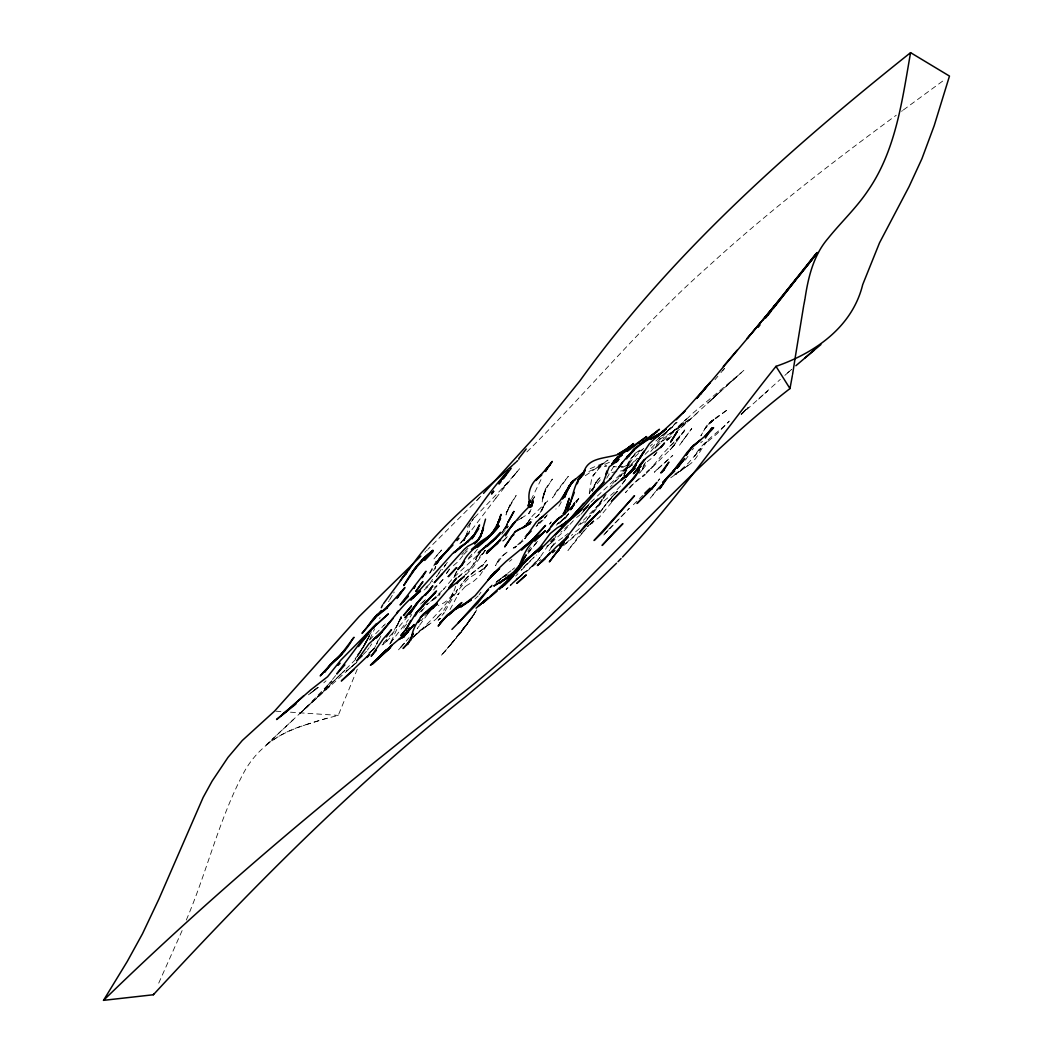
<?xml version="1.0" encoding="UTF-8"?>
<svg xmlns="http://www.w3.org/2000/svg" width="1053" height="1053" viewBox="0 0 1053 1053"><rect width="100%" height="100%" fill="white"/><g stroke="black" fill="none" stroke-linecap="round" stroke-linejoin="round"><path stroke-width="0.75" stroke-dasharray="5 3.75" d="M506.901 527.435L506.993 524.276M506.875 528.527L507.033 522.683M589.298 493.146L591.352 480.537L593.247 475.206L596.169 471.994L592.957 476.061L600.039 467.032L606.778 465.952M435.205 568.923L435.771 566.185M506.941 523.789L504.479 530.738L506.862 524.763L501.82 532.686L507.467 523.591M531.094 509.428L528.58 513.759L520.221 518.787M624.653 474.35L625.837 470.586L623.929 475.903L627.272 468.19L624.232 473.56L626.851 470.046L622.771 474.416L637.486 458.305M377.198 643.12L377.856 641.527L375.829 645.752L378.238 640M186.289 920.072C207.191 871.41 219.024 818.747 244.138 771.967C257.011 748.525 279.558 732.283 305.067 725.069M592.352 491.501L596.09 482.077L592.602 489.092L598.13 479.51L601.21 476.443L597.09 480.773L598.13 479.51L589.246 493.383L602.711 476.904M182.116 930.602L157.502 985.884M357.296 669.155L338.237 715.382L324.416 718.962M435.863 561.328L432.191 569.818L428.703 574.662L434.455 564.237M455.567 586.31C453.29 595.393 447.117 602.698 438.035 605.501M505.532 528.001L507.441 523.631M369.853 639.197L374.605 628.746M369.59 635.749L362.785 647.937L357.77 654.505L364.628 645.344L368.682 637.776L362.785 647.937L369.392 636.025L360.06 652.347L371.577 631.352M390.953 641.896L396.757 629.457L407.248 617.005M613.741 466.453L606.594 478.404M432.572 579.361L427.768 586.903L422.056 591.76M456.476 571.595L453.264 578.518L454.106 577.07M451.461 595.84L452.843 592.971L452.487 593.721M540.966 479.615L531.568 498.898M433.599 570.687L435.652 566.514M378.764 640.171L380.883 635.92M642.435 449.631C634.011 454.054 626.732 461.253 625.587 471.099L628.009 465.913L626.614 467.585L628.628 465.373L627.009 466.834L629.26 464.847L627.483 466.163L630.668 463.939L624.021 466.611M379.58 618.519L380.094 617.506M454.883 575.57L456.963 571.463M555.905 536.253L551.864 542.4L544.809 547.902M470.625 522.749L464.215 540.597L467.453 533.292L463.03 541.058L469.743 531.081L461.043 542.348L468.98 533.568L497.779 495.66M363.548 647.016L369.037 636.565L357.336 656.703L360.389 652.083M645.489 462.438L641.83 469.269L646.805 461.003M561.315 501.965L559.077 506.006L555.826 509.099M373.381 649.938L376.434 644.489M450.052 609.476L458.674 593.471L457.673 594.787L465.768 586.008L464.465 587.021L474.126 580.874L479.536 575.925L488.144 563.158L484.564 567.988L479.813 571.7L487.486 564.777L483.274 569.015L469.111 577.979L465.992 581.006L454.527 594.8L443.339 614.083L444.221 612.662L438.114 620.309L440.483 618.572M388.596 601.658L389.149 600.684M389.715 599.723L393.098 593.971M602.882 498.214L605.159 494.37M443.984 567.238L445.551 564.605L442.299 569.897M427.742 614.096L417.291 628.351M393.677 593.01L394.243 592.062M553.733 538.215L549.982 544.375L553.602 539.426M549.034 550.982L553.996 543.73L550.232 548.376L556.326 542.216L563.618 536.991M527.974 553.391L538.162 540.518L528.316 552.114M527.843 551.298L531.146 546.059M625.877 479.076C616.242 494.147 598.828 501.873 589.088 516.931M476.733 609.832L460.661 632.892L440.799 655.94L450.855 644.541M410.078 617.084L411.71 614.531M472.797 616.005L463.925 628.536L475.917 611.503L461.846 631.05M390.321 643.172L393.954 638.026L389.518 644.265M441.181 569.423L436.363 576.807L440.746 570.739M576.307 502.729L579.703 496.99L576.215 501.912L578.808 498.385L575.583 501.597M535.859 517.273C540.084 514.338 542.874 509.691 543.861 504.69C542.545 511.297 538.122 516.865 531.91 519.511M536.661 525.855L539.162 522.051M403.615 628.022L407.169 623.297M606.159 494.41C598.92 505.572 591.575 517.286 580.032 524.499M685.437 460.029L687.951 456.252M602.066 499.438L595.972 508.138L602.198 499.806L597.972 505.545L578.347 525.394M370.011 646.424L371.709 643.923M449.46 568.949L445.445 574.872L450.631 567.83M390.334 643.054L408.432 619.638M484.92 550.548L481.616 555.392L485.143 550.508M650.754 451.513L657.322 443.537L676.289 428.637L673.749 430.716L686.49 418.91L671.669 433.244L692.966 413.105L741.47 372.525L707.721 403.141L735.731 377.461L729.334 383.331M369.498 639.987L385.951 623.31L383.7 625.574M624.745 480.273L622.126 484.064L625.693 479.22M611.701 502.281L599.341 517.339L589.759 524.723M528.316 534.082L523.051 541.031L513.206 548.139L520.248 542.861L514.627 548.008L520.906 542.005L527.198 533.779M609.608 499.596L601.355 510.429M654.913 448.367L663.087 440.036L654.242 448.091L689.662 418.883L677.75 428.518L684.542 423.016M401.443 617.742L392.256 633.432L383.305 642.87M444.708 566.027L447.314 562.315M599.934 512.824L606.015 504.163M467.229 527.316L474.35 517.286M467.111 624.087L474.14 614.32L450.079 645.318L472.297 617.045L457.686 636.091M424.741 615.926L427.386 612.267M533.055 499.083L534.766 496.713L532.989 499.135M584.678 523.012L590.101 515.562L588.127 518.129M421.279 620.678L423.003 618.322M581.151 514.193L589.548 503.571M477.443 549.166L471.994 555.945L467.4 559.788M479.128 594.708L480.905 592.273M588.561 505.137L585.086 509.823L588.798 505.111M360.942 651.083L355.124 658.928L359.073 653.663M401.654 617.703L398.073 622.52L401.193 616.545L395.902 627.943L401.575 617.387L390.768 637.289L382.055 645.015M466.518 577.728L460.293 586.034C466.782 575.083 479.233 570.147 486.631 560.196L482.011 566.29L483.998 563.684L466.518 577.728L477.272 569.252M617.032 491.146L604.119 506.862L609.595 499.688M367.365 650.083L369.169 647.687M421.358 611.727L425.728 605.909M471.823 554.273L466.15 560.854M462.754 577.847L485.051 550.166M460.661 632.892L467.874 623.297L452.987 642.067M549.495 524.21L551.219 521.946L549.376 524.236M335.631 675.552L324.482 689.373L331.813 680.857L304.027 709.643L344.936 670.261L320.388 694.032M657.954 481.182L659.731 478.878L657.625 481.063M526.487 536.451L524.644 538.82L526.447 536.556M471.494 521.38L473.284 519.076M462.846 555.681L458.173 561.552L451.303 567.409M528.58 521.077L530.37 518.787L526.948 523.775L532.436 515.904L547.731 500.899L542.348 507.743L545.441 502.452L539.162 514.443M495.858 498.187L516.088 472.836M655.611 491.475L650.162 498.266L655.058 492.62M535.437 543.914L536.122 543.072M546.731 515.694L544.677 518.234L547.731 514.39L544.572 517.747M599.157 467.703L598.209 468.861L600.039 467.032L598.907 468.019M640.263 472.27L645.792 465.544L638.96 473.468M583.138 511.797L588.074 505.822M406.168 641.119L409.038 637.657M612.688 483.577L636.973 458.292M582.296 533.173L567.949 550.482L578.571 536.556L586.679 527.777M417.199 628.457L419.147 626.127M722.687 370.564L724.622 368.26M501.781 534.174L508.52 526.171M720.91 372.67L725.741 366.957M583.244 532.015L588.877 525.368L587.126 526.711L593.537 520.801L588.232 526.066M514.101 475.272L519.721 468.651L502.123 488.908L507.875 482.406L474.166 517.931M657.019 452.132L650.886 458.792L643.791 464.452M655.111 454.396L654.058 455.62L657.046 452.277M714.948 379.699L717.87 376.29M573.345 520.695L563.355 531.699L547.389 546.441L538.175 560.117L529.62 568.449L540.031 557.392L531.976 566.185L534.542 564.132L518.589 577.386L506.098 589.443L521.261 575.438L512.298 583.375L540.939 559.551M459.937 543.638L466.795 535.845M608.779 529.29L629.312 508.349L603.014 535.806L610.056 528.066M567.738 515.101L564.75 518.458L557.274 523.749M370.208 652.399L375.105 646.924M404.26 643.409L398.468 649.872L404.497 643.251M543.151 519.906L539.439 523.71M676.118 440.523L684.068 431.625L663.811 452.751L650.715 468.743L652.834 466.255L646.226 472.336M559.512 523.433L565.303 516.984L556.3 525.184M550.206 541.571L552.154 539.439M568.396 525.223L560.815 532.226M414.145 636.381C430.15 621.836 444.379 606.449 457.621 589.469L451.579 597.169L452.553 595.853L442.444 612.425L436.337 618.598L440.509 614.32C433.125 623.863 421.042 627.864 413.145 636.92L429.453 624.008L419.542 631.037L412.249 638.513M610.2 487.157L612.227 484.972M373.512 649.135L369.234 653.505L374.17 648.214L368.629 653.281M463.768 554.497L469.033 549.179M457.726 577.768L472.376 566.027L478.47 553.865L475.811 559.564L480.405 551.956L476.746 556.708L479.51 553.351L452.948 578.202L443.484 589.404L444.577 588.193L430.953 601.408L440.18 593.734L426.597 604.751L439.772 595.037M404.51 643.146L400.548 647.358L403.641 644.12M419.489 612.451L422.477 609.305M633.761 455.62L629.641 459.95M478.878 498.253L479.655 497.437L474.219 503.123M582.954 510.139L584.955 508.046M476.548 500.688L478.483 498.688M473.442 503.926L428.137 549.113M485.301 550.285L473.324 566.935L465.11 575.596M502.926 541.281L508.191 535.806L502.136 542.019M479.444 497.674L480.8 496.292M521.077 570.542L534.371 556.945M615.268 481.734L621.283 475.206L620.309 476.522L632.287 459.424L643.725 448.315M639.54 498.609L642.659 495.397M673.986 424.543L676.105 422.358M609.371 499.859L613.557 495.594M614.597 494.515L617.742 491.317L611.411 497.306M490.04 586.995L492.067 584.941M461.793 554.523L463.886 552.404M645.055 454.383L676.961 422.253M355.282 663.416L299.328 714.026M515.667 576.057L517.958 573.753M464.847 551.443L467.914 548.363M422.411 602.777L425.478 599.697M487.039 590.062L492.291 584.77M523.71 567.251L528.817 562.131L521.406 569.541M633.379 504.729L637.486 500.649M363.272 654.453L366.457 651.294M713.776 419.699L705.313 428.084L700.864 435.797L707.011 425.188L727.992 409.367L712.999 419.739L705.313 428.084L707.011 425.188L716.369 417.659M355.638 659.428L334.485 680.514M565.474 543.638L577.426 532.989M742.76 412.908L744.892 410.854L742.826 412.842M426.518 550.666L427.334 549.89M500.833 578.334L498.477 580.598L507.954 573.148L494.423 584.218M668.471 429.821L670.682 427.702M676.934 422.279L664.325 433.718L672.341 426.913M424.899 552.22L425.715 551.443M590.799 502.334L595.208 498.122M526.895 451.948C588.272 391.203 643.028 323.876 707.998 266.685C767.426 212.206 831.383 162.952 896.274 115.211M492.33 585.692L490.224 587.679L492.409 585.639M327.154 718.225C305.357 724.556 282.52 731.032 265.001 746.064L309.845 704.088M308.726 705.207L302.869 710.749L330.05 685.529L327.694 687.701M424.293 600.763L418.62 605.751M691.979 449.947L693.611 448.394M301.671 711.828L307.542 706.313M433.533 589.943L444.195 578.15L439.259 583.902L434.284 587.39M293.3 719.699L271.187 740.325M496.766 581.559L505.453 575.991M474.942 598.986L478.233 595.919M529.843 561.117L536.398 555.01M517.392 460.859L519.511 458.897M675.763 432.612L718.923 392.848M321.718 693.164L311.083 703.009M525.895 524.249L529.08 521.301M691.058 418.699L678.185 430.414M693.453 416.475L699.837 410.578M758.621 399.087L767.413 390.979L741.115 414.658M710.17 400.969L716.553 395.086L714.145 397.284M669.708 446.393L678.514 438.298L685.687 428.663L673.13 446.643L646.121 473.547M765.005 393.19L780.352 379.356M650.162 446.103L652.439 444.05M597.42 496.002L622.678 472.205L635.183 453.211L633.867 454.185L642.843 448.078M579.453 528.553L571.305 535.464M537.925 523.789L542.4 519.813M734.915 378.238L743.866 370.327M784.84 375.394L791.514 369.524M425.767 587.482L432.678 581.414M323.784 682.805L326.048 680.817M587.916 505.624L582.177 510.666L588.298 505.809M700.758 442.786L702.456 441.299M317.967 687.293L310.674 693.085M458.476 576.728L462.991 572.793M500.675 578.689L511.087 570.647M512.298 569.805L514.548 567.843M791.369 369.642L786.841 373.578L789.329 371.433M669.168 438.311L671.366 436.416M672.38 426.886L661.021 436.39M655.848 440.983L664.009 433.994M563.513 545.704L578.136 533.187M313.123 691.268L317.809 687.306M499.385 534.305L502.834 531.41M688.004 465.452C697.797 459.806 700.337 448.025 708.037 440.457L703.944 444.774L717.251 433.586L729.229 421.121C717.856 433.296 702.377 441.378 694.348 456.594L700.758 448.499L688.491 462.965L675.618 474.613L688.004 465.452L670.05 478.273M564.869 536.122L568.238 533.344M640.263 478.273L633.485 483.814L625.456 492.659L630.918 485.867L640.606 477.101M356.73 662.482L346.516 671.024L356.835 662.587M509.494 561.367L511.863 559.485M536.082 526.513L537.793 525.144M632.8 464.926L622.047 470.757L605.975 473.468M576.61 517.51L580.085 514.812M658.322 438.311L661.929 435.547M308.463 694.796L315.689 689.267L310.74 692.992M314.334 690.36L319.177 686.688M585.586 507.309L588.127 505.361M903.356 109.986L944.778 79.541M901.579 111.289L902.474 110.644M502.807 540.742L503.466 540.255M438.996 619.677L440.773 618.361M680.304 426.452L670.445 433.546L673.262 431.73L656.717 440.707M684.345 467.953L685.24 467.321L671.564 476.232M496.516 581.704L501.425 578.387M589.97 524.433L592.444 522.775L589.877 524.473M585.297 475.719L608.042 460.082L597.525 466.966L605.62 462.228L587.034 469.954M516.839 520.84L523.565 516.878L521.34 518.155M609.411 462.293L588.403 471.691M503.874 576.741L508.23 574.701M305.91 724.767L323.508 719.212M621.217 466.953L623.547 466.927L619.44 466.953M275.899 711.196L281.204 711.552M290.483 712.183L338.237 715.382M605.08 465.834L606.357 465.926M616.518 466.848L613.399 466.624L614.715 466.769M542.887 497.003L542.15 502.294L544.783 490.566L542.808 498.424L545.836 489.316L542.993 496.345L547.586 486.499L552.377 479.076L544.796 489.829L542.887 497.003M507.493 510.402L506.006 514.983L510.139 504.703L516.141 495.463L506.177 512.903L510.139 504.703L507.493 510.402M497.569 561.683L495.502 565.711L502.531 555.931L507.994 551.417L499.846 557.879L497.569 561.683M557.142 490.408L552.443 497.911L568.317 476.338L557.142 490.408M486.46 565.303L483.366 570.581L486.46 565.303M674.078 445.301L673.13 446.643L676.618 441.733L670.169 449.802L674.078 445.301M684.608 438.18L679.488 445.261L691.768 428.532L684.608 438.18M530.185 511.64L528.58 513.759L530.185 511.64M568.646 513.746L564.75 518.458L568.646 513.746M439.522 552.298L433.915 558.932L441.668 549.995L439.522 552.298M452.171 642.804L444.419 651.899L454.291 640.342L452.171 642.804M657.375 469.125L654.361 472.244L672.801 455.37L657.375 469.125M745.958 409.525L742.51 413.026L748.367 407.314L740.154 415.33L745.958 409.525M518.589 577.386L510.113 585.784L518.589 577.386M710.959 421.516L709.761 422.635L714.316 418.752L710.959 421.516M525.144 571.661L516.273 579.676L525.144 571.661M565.935 517.352L561.157 521.235L565.935 517.352M386.464 641.395L383.108 644.186L387.728 640.369L386.464 641.395"/><path stroke-width="1.5" d="M531.396 506.651L531.699 503.861M795.015 358.691L803.663 305.818M794.883 359.665L792.567 374.513M497.503 526.671L498.227 521.801L497.516 526.566M531.66 506.019L532.607 499.701L531.66 506.019L532.936 501.083L531.647 505.308M862.96 283.968L879.531 242.809L909.055 186.644L921.928 158.713L934.182 125.715L949.477 76.079L910.582 52.65C902.224 99.982 895.985 150.289 867.843 190.79C856.273 208.046 840.978 222.275 828.04 238.412C813.482 255.247 808.191 277.36 804.992 298.815M792.396 375.46L789.974 388.57C672.222 479.76 580.953 599.868 463.912 692.005C338.553 788.526 216.984 889.969 103.523 1000.35L153.343 994.756C250.825 889.219 351.978 786.446 464.899 697.244L548.56 627.246L585.455 593.523L616.505 563.223M804.821 299.75L803.847 304.883M485.512 519.142L481.01 535.503L476.614 541.94L480.537 536.385L483.472 527.75L480.313 537.056L474.706 544.085M615.873 462.451L618.058 460.411L609.2 466.874L602.816 483.445L603.738 482.103L592.852 494.607M574.359 492.383L567.435 509.968C573.319 498.082 573.306 483.209 583.217 473.468L582.098 475.061L584.955 470.059L583.599 472.968C588.772 452.303 616.518 461.583 628.852 447.986L617.756 454.343L631.26 445.827L623.955 451.289L633.551 443.563L623.047 452.185M497.937 523.736L501.057 514.39L497.227 525.276L500.57 518.339L492.291 533.397L495.673 528.224L489.079 536.53L493.186 532.028M605.87 474.047L606.962 470.902M495.687 538.899L495.989 538.07M862.657 284.797C852.298 326.943 814.956 352.979 775.995 366.352C725.043 430.032 678.737 497.674 622.547 557.011M577.241 483.775L578.4 480.773M482.722 530.975L478.891 539.018L474.232 543.019L476.246 541.821L467.677 546.349L464.281 549.324L434.257 582.678L442.51 573.885M531.212 506.704L532.976 502.228L529.646 507.454L532.265 503.755C515.312 518.932 503.597 538.531 486.42 553.496L500.623 539.992L487.012 551.864L497.819 543.282M529.962 501.399L528.369 505.335L529.949 500.688L528.251 506.322L529.58 501.439L529.501 502.465C527.092 491.317 531.962 480.668 541.755 474.929L535.766 480.523L550.522 464.228L544.743 471.125L552.206 461.411L545.401 471.454L546.955 468.769M563.079 497.477L563.987 495.252L562.381 499.017L566.593 490.698L559.854 501.07L536.319 522.077L526.816 535.543L531.146 531.133M530.488 500.083L528.58 504.44L530.436 500.741M153.343 994.756L153.843 993.663M381.331 607.673L382.673 604.856M519.116 566.448C523.828 553.009 530.343 540.4 543.282 533.068L536.293 538.82L545.441 530.673L534.858 541.255M429.716 609.99L430.466 608.45M473.745 536.148L479.576 524.934L471.928 538.86L478.773 528.58M407.695 627.549L400.759 635.67L406.419 628.694L405.616 630.142L415.988 613.096L436.508 591.023L418.304 610.845L415.079 616.018M405.616 630.142L410.749 620.467M422.858 576.215L422.056 577.676L425.978 571.266L400.087 604.975L408.406 596.064L402.167 602.513L404.51 600.486M571.476 508.533L574.583 503.097L571.476 508.533L573.977 504.729L564.184 514.469M530.304 500.859L528.803 503.545L530.185 501.215M519.261 566.698L526.184 554.865L519.721 565.487L521.551 562.789L513.601 572.055L499.333 583.309L509.56 576.149L493.804 586.021L511.205 575.491M579.176 479.444L581.519 475.824L577.728 480.616L584.125 473.837M398.047 597.143L401.154 591.865L397.047 598.459M505.479 535.898L511.85 525.473L515.496 521.63L510.942 526.816L514.904 522.183M456.989 583.638L458.595 581.045L458.029 581.611L464.347 576.333L447.749 589.812L427.044 613.912L435.218 604.87L428.716 611.069L436.916 604.238L428.716 611.069M103.523 1000.35L127.268 961.442L142.458 933.827L158.885 899.117L203.124 797.463L212.114 781.102L227.988 757.397L242.295 740.483L274.57 711.104L359.073 616.624L420.831 556.102M386.372 636.868L391.519 629.641L383.358 638.71L371.169 656.256L376.29 650.385M664.022 469.849L668.892 462.135L660.81 472.981L664.022 469.849L661.718 472.099M413.75 588.364L415.343 585.889L413.658 588.377M565.948 539.136L561.262 543.098L567.541 536.688L559.867 546.204L591.286 505.374L635.051 468.124L625.837 476.206L636.354 464.939L630.773 472.007L621.428 479.971L630.773 472.007L644.133 451.145L639.171 458.779L642.014 455.172M570.647 509.718L572.345 507.138M622.31 462.306L618.901 467.453C629.115 452.421 643.146 440.47 660.126 433.823L650.425 439.417L663.903 430.888L656.861 436.6L666.312 428.729L655.927 437.574M656.058 483.235L651.491 489L652.689 487.894M630.773 472.007L649.346 443.747L684.792 411.025L682.555 413.342L710.301 382.278L696.665 398.508L704.51 389.149M403.602 637.052L409.604 628.193L403.602 637.052L409.13 629.944L402.22 637.973L414.158 624.561L406.129 633.748L399.126 639.487L408.288 631.352L390.755 646.16L370.432 665.299L386.806 649.411L371.551 664.127M383.489 603.645L407.616 571.095L400.377 580.479M405.642 574.464L406.879 572.661M619.796 466.084L609.805 479.563L610.885 478.378L596.498 491.712L577.873 513.337L581.94 508.796L572.266 518.181L581.467 510.086M626.574 458.884L633.656 449.144L647.147 438.904M408.775 569.963C436.508 528.803 475.982 497.977 512.587 465.268M358.454 646.555L368.695 633.603L360.337 642.488L336.749 673.946L344.871 664.864M490.027 578.11L494.778 571.884L487.987 580.137L492.712 574.359L488.474 579.203L499.583 568.488L490.685 576.873L497.016 570.502M411.315 639.487L403.088 648.49L409.209 641.922L407.366 644.594L413.197 633.393L411.447 637.881C413.645 622.284 424.714 611.648 436.863 603.251L428.624 610.042M399.653 594.866L404.944 587.535L386.767 607.871L390.834 603.316L377.579 615.505L387.307 607.897M621.625 479.707L623.389 477.259M427.505 593.036L432.822 585.731L425.228 595.314L431.125 588.548L420.16 599.407L409.696 614.175L416.225 603.606L422.371 597.064L404.957 617.624L412.276 609.871M367.708 626.43L373.012 619.125L381.673 610.516L362.021 633.393L377.316 614.333L372.788 620.322M569.318 487.223L564.763 493.396L571.463 483.445L567.685 488.263L564.461 497.49L569.673 485.696M396.626 613.109L398.35 610.766M367.181 657.441L369.735 654.005L341.317 680.988L353.861 669.761M603.909 482.142C591.549 495.042 579.492 508.191 567.554 521.656L577.979 510.297M387.833 624.39L389.584 622.073M491.672 493.857L493.515 491.409M558.761 549.561L549.363 561.868L564.224 542.387L556.787 552.127M499.069 484.09L501.044 481.524M502.9 479.089L505.69 475.443M402.299 578.005L409.499 568.607M651.491 489L657.072 482.34M503.716 478.009L511.192 468.309M705.418 438.087L711.986 427.86L705.076 436.35L713.605 427.636C705.457 437.969 692.426 443.563 686.069 455.449L693.282 445.498L700.574 440.036L691.255 448.025L693.282 445.498L687.28 452.171L672.683 471.902L680.712 462.715L666.417 478.325L659.77 488.789L668.734 476.088L662.6 482.629L674.736 470.954M590.759 496.753L591.549 495.752M518.695 458.647L526.237 449.012M816.904 252.654L764.991 317.532L776.443 303.672L747.103 338.592L778.457 301.145M653.584 486.749L655.374 484.472M814.917 255.195L767.637 315.439M500.701 480.55L498.701 483.077L506.309 473.495M804.4 269.068L817.641 252.483L773.178 308.463M364.799 636.907L376.79 623.547L340.803 660.152L327.562 676.737L310.661 689.939L281.112 715.882L303.738 695.757M786.13 291.642L795.752 279.545M798.806 276.11L812.034 259.499M765.61 317.953L771.27 310.859M508.323 470.981C481.576 499.109 464.031 533.832 437.179 561.565L452.961 544.993M793.765 282.086L770.704 310.596M758.121 327.325L759.99 324.982M660.797 447.63L664.496 443.023C657.019 452.764 643.422 456.489 638.171 468.032L644.673 459.621L633.406 473.653L641.014 466.124L636.341 470.257L638.644 468.006M628.602 456.568L633.406 450.631L626.917 456.857L633.814 450.776M583.638 503.321L570.726 518.484L537.951 551.943L542.4 547.744M443.129 554.852L435.402 564.316L449.104 548.152M419.936 562.868L412.184 572.305L417.672 565.158L428.532 554.194L417.672 565.158L403.76 585.507C411.368 572.161 420.608 559.775 432.862 550.377L413.947 569.555M515.996 573.135L521.801 566.04M702.443 391.624L708.182 384.7L700.442 394.164L760.819 322.455M762.899 319.98L768.664 313.096M464.663 561.473L457.792 569.647L463.425 562.631L461.793 565.514C468.124 547.034 488.908 541.36 499.135 525.776L491.001 534.871L481.879 543.032L493.317 532.621L487.118 539.11L477.944 546.994M723.319 366.431L737.047 350.28M413.276 598.065L419.12 591.246L410.894 600.249M525.131 526.618L527.527 524.776L522.17 528.119L531.067 521.933L524.71 526.553L530.33 523.433L514.904 531.897L504.69 546.889L511.468 536.556L513.903 534.661M469.52 540.071L475.429 533.318L467.098 542.229L453.83 552.68L468.111 541.439L467.098 542.229L469.52 540.071L452.737 553.391L412.421 598.209L420.502 591.154C400.943 603.527 390.308 624.784 373.275 639.724L382.371 631.537L393.006 618.532M560.064 545.125L564.987 539.505L559.696 545.099L566.409 539.097M456.976 540.544L458.95 538.294M625.587 477.351L632.721 469.414M423.109 605.264L415.988 613.096M656.598 490.408L661.481 485.091M534.99 552.654L537.267 550.377L530.686 556.51L539.781 548.323L525.842 560.801L505.651 583.191L519.761 567.396L540.228 547.007L550.232 533.529L557.261 527.816L568.067 521.196L560.486 526.408L570.134 518.734L563.342 524.67M555.471 534.937L572.45 517.418L565.461 523.17L571.713 518.576M424.056 613.491L420.423 617.348L424.056 613.491L432.638 608.121M424.741 560.407L433.099 551.522M376.224 638.065L382.371 631.537L368.813 643.909L356.664 661.034L362.061 655.532L358.718 658.533M615.926 462.359L618.993 459.082L615.834 462.385M483.511 493.37L534.003 437.706L579.913 380.857C671.077 253.747 788.947 149.631 910.582 52.65M595.432 501.373L589.232 507.849L597.749 499.122M625.6 477.404L627.667 475.245M338 665.404L340.119 663.206M504.269 585.35L512.732 576.57L499.477 589.232M548.008 555.286L556.603 546.625L568.291 537.069M621.046 558.564L618.019 561.683M644.739 493.252L650.056 488.144M676.289 419.765L684.792 411.025M541.742 561.71L550.245 552.97L537.385 565.527L545.467 558.459M451.934 629.404L477.562 603.29L488.645 589.088L458.226 622.994L460.49 620.704M384.227 652.36L377.935 658.757L392.098 645.213L372.617 663.864L390.637 647.582M426.728 612.214L429.874 609.016M549.85 529.383L546.586 532.673L554.747 521.88L561.736 516.128L556.761 519.827L550.943 526.671L558.077 518.853L556.761 519.827L565.435 513.443M445.498 552.654L439.167 559.025L447.775 550.377M366.023 634.577L374.723 626.022M521.604 550.166L533.581 538.833L545.533 525.434L531.186 540.992L521.946 549.061L533.581 538.833L506.296 561.223L494.436 572.503L475.087 595.669L460.806 606.91L471.217 599.92L455.041 609.397L448.249 615.334L457.515 607.305L455.041 609.397L466.308 603.224M378.145 658.007L385.74 650.622L378.975 657.52L389.478 648.437L381.278 655.269M628.694 484.183L634.748 477.562L639.592 469.809L632.116 479.51L611.398 501.412L627.562 485.209M455.686 551.733L462.149 545.48L459.49 547.415M528.79 558.208L535.279 551.983L526.184 560.183L542.229 546.191M570.739 484.735L567.685 488.263L573.345 481.274L569.133 485.683L567.383 490.171L571.792 482.024L575.346 479.207L570.871 483.366L568.844 487.605L571.792 482.024L570.871 483.366L584.876 471.02M559.064 549.732L556.8 551.838L559.011 549.784M516.589 461.596L517.392 460.859M515.799 462.333L513.39 464.531M421.266 560.644L430.44 552.522M423.688 558.485L432.862 550.377M476.101 608.186L487.736 597.959L478.457 605.975L485.301 600.092M290.299 707.774L276.57 719.528L295.959 703.996M643.08 442.734L659.468 429.295L639.803 444.327L657.151 431.533L649.793 436.956M795.897 365.72L814.206 350.096L804.992 357.902M533.055 554.312C519.919 562.802 513.759 577.794 501.702 587.363L510.534 578.926L516.049 571.792L508.23 581.177L514.101 574.385L482.8 603.106L497.082 591.167M667.128 439.864L669.339 437.982L666.918 439.93M811.705 352.215L820.906 344.568M552.562 552.562L554.931 550.614M642.606 476.39L644.949 474.495M487.75 545.112L485.644 546.849M632.234 447.683L646.647 436.561L617.427 457.173L611.754 464.136L615.794 459.569L622.152 454.962L618.414 457.673M627.193 451.316L630.984 448.591M490.158 535.345L480.484 541.663L471.454 549.455L477.483 546.744M542.229 517.062L539.465 518.879L543.466 516.286M514.904 531.897L520.221 528.514M431.23 609.003L433.744 607.528M501.649 581.059L512.969 574.78M485.867 546.191L486.907 546.059M775.995 366.352L789.974 388.57M569.199 498.438L565.04 511.192L563.184 513.877L569.844 503.426L565.04 511.192L569.199 498.438M513.864 511.508L507.822 522.525L513.864 511.508M677.355 431.401L670.735 441.891L677.355 431.401M439.114 559.906L436.613 563.697L440.996 557.261L439.114 559.906M616.492 458.489L613.938 462.241L617.427 457.173L616.492 458.489M352.071 639.869C344.449 654.479 330.603 663.627 320.23 675.921L332.353 662.679L341.659 654.69L329.971 664.864L324.627 672.143L332.353 662.679L329.971 664.864L345.147 650.083L339.211 656.809L354.019 637.289L352.071 639.869M417.633 588.93L415.751 591.575L422.911 581.585L417.633 588.93M493.567 491.343L491.751 493.739L493.62 491.277M443.668 618.94L438.18 626.087L448.117 614.281L439.838 623.244L445.867 616.584L461.872 602.566L443.668 618.94M454.475 580.677L448.907 587.758L456.489 578.15L454.475 580.677M584.81 525.697L579.255 532.792L599.96 510.876L584.81 525.697M634.459 495.779L594.063 540.518L602.829 532.028L634.459 495.779M419.857 620.112L418.002 622.468L419.91 620.112M679.132 465.637L677.118 468.164L684.805 458.66L679.132 465.637M411.433 606.067L403.562 615.4L411.433 606.067M428.005 599.762L422.095 606.528L435.416 592.207L428.005 599.762M614.189 532.186L602.092 545.454L622.889 523.631L614.189 532.186M500.623 532.476L493.567 540.373L478.286 552.878L499.833 533.937L493.567 540.373L500.623 532.476M456.62 567.633L448.288 576.531L456.62 567.633M643.304 497.055L637.026 503.479L651.939 488.434L643.304 497.055M388.202 614.044L372.42 628.286L388.202 614.044M494.66 539.189L486.894 546.415L494.66 539.189M526.039 575.083L516.918 583.257L526.039 575.083M615.913 459.477L613.412 461.293L615.794 459.569"/></g></svg>
